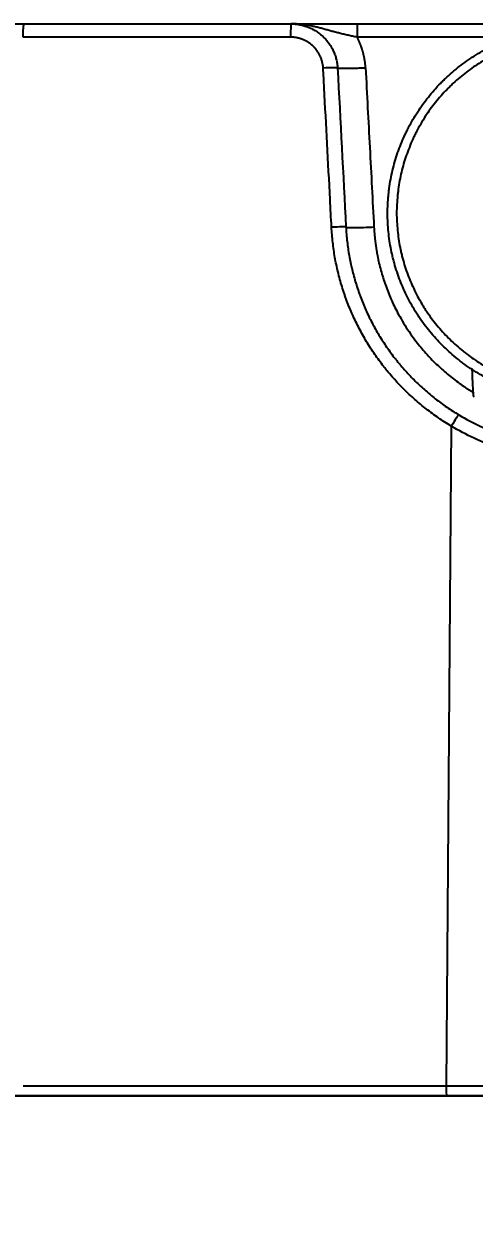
# Model space of a CAD drawing. Extents: x 8541 to 14664, y -60 to 2468.
# Drawn here: x 8843 to 8891.3, y 654.7 to 782.6 of the extents above; entities that cross this region are included whole.
import ezdxf

# ---------------------------------------------------------------- set-up
doc = ezdxf.new("R2010")
doc.units = 0
doc.header["$LTSCALE"] = 20
doc.header["$MEASUREMENT"] = 0
doc.layers.get('0').update_dxf_attribs({"linetype": 'CONTINUOUS'})
doc.layers.get('DEFPOINTS').update_dxf_attribs({"linetype": 'CONTINUOUS'})
doc.styles.get("Standard").update_dxf_attribs({"font": 'NanumGothic.ttf'})
doc.dimstyles.get("Standard").update_dxf_attribs({"dimtxt": 2.7, "dimasz": 2.5, "dimexe": 1.5, "dimexo": 1.5, "dimgap": 1.5, "dimtad": 1, "dimdec": 0, "dimlfac": 10, "dimzin": 0, "dimdsep": 46, "dimtxsty": 'Standard', "dimcen": 0, "dimclrt": 2, "dimadec": 0, "dimazin": 0, "dimtfac": 1, "dimtdec": 0, "dimtmove": 0, "dimatfit": 3, "dimfxl": 0, "dimtolj": 1, "dimtzin": 0, "dimarcsym": 0})

# ---------------------------------------------------------------- blocks, each defined once
blk = doc.blocks.new('*D64')
at = {"color": 3, "lineweight": -2, "ltscale": 10}
for p, q in [((8698, 667.12), (8698, 159.44)), ((8983, 208.78), (8983, 159.44)), ((8718, 164.44), (8963, 164.44))]:
    blk.add_line(p, q, dxfattribs=at)
at = {"color": 3, "ltscale": 10}
for points in [[(8718, 167.77), (8718, 161.11), (8698, 164.44)], [(8963, 167.77), (8963, 161.11), (8983, 164.44)]]:
    blk.add_solid(points, dxfattribs=at)
at = {"layer": 'DEFPOINTS', "color": 0, "ltscale": 10}
for p in [(8698, 668.62), (8983, 210.28), (8983, 164.44)]:
    blk.add_point(p, dxfattribs=at)
at = {"color": 2, "ltscale": 10, "insert": (8840.5, 188.05), "char_height": 25, "attachment_point": 5}
blk.add_mtext('\\A1;{\\fNanumGothic|b0|i0|c129|p50;285}', dxfattribs=at)
blk = doc.blocks.new('*D63')
at = {"color": 3, "linetype": 'ByBlock', "lineweight": -2}
for p, q in [((9382.59, 711.03), (9382.59, 34.59)), ((8678, 285.87), (8678, 34.59)), ((8698, 39.59), (9362.59, 39.59))]:
    blk.add_line(p, q, dxfattribs=at)
at = {"color": 3}
for points in [[(8698, 42.92), (8698, 36.25), (8678, 39.59)], [(9362.59, 42.92), (9362.59, 36.25), (9382.59, 39.59)]]:
    blk.add_solid(points, dxfattribs=at)
at = {"layer": 'DEFPOINTS', "color": 0}
for p in [(9382.59, 712.53), (8678, 287.37), (9382.59, 39.59)]:
    blk.add_point(p, dxfattribs=at)
at = {"color": 2, "insert": (9026.78, 63.16), "char_height": 25, "attachment_point": 5}
blk.add_mtext('\\A1;{\\fNanumGothic|b0|i0|c129|p50;705}', dxfattribs=at)

msp = doc.modelspace()

# ---------------------------------------------------------------- linework, layer by layer
at = {"color": 7, "linetype": 'Continuous'}
msp.add_line((8888.84, 739.46), (8888.3, 668.67), dxfattribs=at)
at = {"color": 7}
msp.add_line((8703.17, 667.62), (9366.55, 667.62), dxfattribs=at)
at = {"color": 7, "linetype": 'Continuous'}
for centre, major_axis, ratio, start_param, end_param in [((8871.66, 781.12), (0, -1.5), 0.035362, 3.141593, 4.662398), ((8875.15, 777.8), (-1.5, -0.08), 0.051545, 3.141593, 4.74148), ((8876.05, 760.72), (-1.5, -0.08), 0.0515, 3.141593, 4.74061), ((8888.87, 739.38), (-0.77, -1.29), 0.043464, 3.141593, 4.680222), ((8888.32, 668.62), (0, -1), 0.020899, 4.662432, 6.283185)]:
    msp.add_ellipse(centre, major_axis=major_axis, ratio=ratio, start_param=start_param, end_param=end_param, dxfattribs=at)
for points, knots in [([(8710.22, 782.62), (8710.22, 782.62), (8710.22, 782.62), (8710.22, 782.62), (8710.29, 782.62), (8710.6, 782.62), (8710.84, 782.62), (8711.34, 782.62), (8711.53, 782.62), (8711.95, 782.62), (8712.19, 782.62), (8712.98, 782.62), (8713.59, 782.62), (8714.7, 782.62), (8715.1, 782.62), (8715.97, 782.62), (8716.44, 782.62), (8717.2, 782.62), (8717.46, 782.62), (8717.81, 782.62), (8717.88, 782.62), (8718.02, 782.62), (8718.23, 782.62), (8719.03, 782.62), (8719.82, 782.62), (8721.2, 782.62), (8721.93, 782.62), (8723.52, 782.62), (8724.37, 782.62), (8726.21, 782.62), (8727.19, 782.62), (8728.78, 782.62), (8729.89, 782.62), (8731.07, 782.62), (8731.99, 782.62), (8732.46, 782.62), (8733.03, 782.62), (8733.27, 782.62), (8733.44, 782.62), (8733.52, 782.62), (8734.27, 782.62), (8734.95, 782.62), (8736.01, 782.62), (8736.37, 782.62), (8737.1, 782.62), (8737.48, 782.62), (8738.61, 782.62), (8739.4, 782.62), (8741.02, 782.62), (8741.86, 782.62), (8743.59, 782.62), (8744.47, 782.62), (8746.3, 782.62), (8747.24, 782.62), (8749.17, 782.62), (8750.16, 782.62), (8752.19, 782.62), (8753.23, 782.62), (8754.43, 782.62), (8754.57, 782.62), (8754.84, 782.62), (8754.97, 782.62), (8755.37, 782.62), (8756.18, 782.62), (8757, 782.62), (8758.65, 782.62), (8759.77, 782.62), (8762.03, 782.62), (8763.17, 782.62), (8765.49, 782.62), (8766.66, 782.62), (8769.04, 782.62), (8771.44, 782.62), (8775.11, 782.62), (8777.61, 782.62), (8780.13, 782.62), (8781.41, 782.62), (8782.85, 782.62), (8783.01, 782.62), (8783.33, 782.62), (8783.49, 782.62), (8783.98, 782.62), (8784.94, 782.62), (8785.91, 782.62), (8787.86, 782.62), (8789.16, 782.62), (8791.77, 782.62), (8793.08, 782.62), (8797.01, 782.62), (8799.66, 782.62), (8804.97, 782.62), (8807.64, 782.62), (8813, 782.62), (8815.7, 782.62), (8821.11, 782.62), (8823.83, 782.62), (8829.29, 782.62), (8832.03, 782.62), (8837.53, 782.62), (8840.29, 782.62), (8843.06, 782.62)], [0, 0, 0, 0, 0.000325, 0.000325, 0.062804, 0.062804, 0.125284, 0.125284, 0.156524, 0.156524, 0.187764, 0.187764, 0.250244, 0.250244, 0.281483, 0.281483, 0.312723, 0.312723, 0.328343, 0.328343, 0.332248, 0.332248, 0.336153, 0.343963, 0.375203, 0.375203, 0.406443, 0.406443, 0.437683, 0.437683, 0.468923, 0.468923, 0.484542, 0.500162, 0.500162, 0.507972, 0.511877, 0.51383, 0.51383, 0.515782, 0.515782, 0.531402, 0.531402, 0.539212, 0.539212, 0.547022, 0.547022, 0.562642, 0.562642, 0.578262, 0.578262, 0.593882, 0.593882, 0.609502, 0.609502, 0.625122, 0.625122, 0.640742, 0.640742, 0.642694, 0.642694, 0.644647, 0.644647, 0.648552, 0.656362, 0.656362, 0.671982, 0.671982, 0.687601, 0.687601, 0.703221, 0.703221, 0.718841, 0.734461, 0.750081, 0.750081, 0.765701, 0.765701, 0.767654, 0.767654, 0.769606, 0.769606, 0.773511, 0.781321, 0.781321, 0.796941, 0.796941, 0.812561, 0.812561, 0.843801, 0.843801, 0.875041, 0.875041, 0.90628, 0.90628, 0.93752, 0.93752, 0.96876, 0.96876, 1, 1, 1, 1]), ([(8842.95, 781.19), (8842.95, 781.29), (8842.95, 781.38), (8842.95, 781.57), (8842.95, 781.66), (8842.96, 781.83), (8842.96, 781.91), (8842.97, 782.07), (8842.98, 782.14), (8842.99, 782.27), (8842.99, 782.33), (8843.01, 782.43), (8843.01, 782.47), (8843.03, 782.54), (8843.03, 782.57), (8843.05, 782.61), (8843.05, 782.62), (8843.06, 782.62)], [0, 0, 0, 0, 0.125, 0.125, 0.25, 0.25, 0.375, 0.375, 0.5, 0.5, 0.625, 0.625, 0.75, 0.75, 0.875, 0.875, 1, 1, 1, 1]), ([(8843.06, 782.62), (8845.44, 782.62), (8847.82, 782.62), (8852.59, 782.62), (8854.97, 782.62), (8862.12, 782.62), (8866.89, 782.62), (8871.66, 782.62)], [0, 0, 0, 0, 0.25, 0.25, 0.5, 0.5, 1, 1, 1, 1]), ([(8871.66, 782.62), (8871.66, 782.62), (8871.66, 782.62), (8871.66, 782.62), (8871.66, 782.62), (8871.66, 782.62), (8871.66, 782.62), (8871.66, 782.62), (8871.66, 782.62), (8871.66, 782.62), (8871.66, 782.62), (8871.66, 782.62), (8871.67, 782.62), (8871.67, 782.62), (8871.68, 782.62), (8871.69, 782.62), (8871.71, 782.62), (8871.73, 782.62), (8871.77, 782.62), (8871.8, 782.62), (8871.89, 782.62), (8871.95, 782.62), (8872.13, 782.62), (8872.25, 782.62), (8872.49, 782.62), (8872.61, 782.62), (8872.86, 782.62), (8872.98, 782.62), (8873.24, 782.62), (8873.37, 782.62), (8873.64, 782.62), (8873.77, 782.62), (8873.98, 782.62), (8874.05, 782.62), (8874.19, 782.62), (8874.26, 782.62), (8874.47, 782.62), (8874.61, 782.62), (8874.91, 782.62), (8875.06, 782.62), (8875.36, 782.62), (8875.51, 782.62), (8875.83, 782.62), (8875.99, 782.62), (8876.23, 782.62), (8876.35, 782.62), (8876.48, 782.62), (8876.56, 782.62), (8876.61, 782.62), (8876.82, 782.62), (8876.99, 782.62), (8877.33, 782.62), (8877.5, 782.62), (8877.85, 782.62), (8878.03, 782.62), (8878.38, 782.62), (8878.56, 782.62), (8878.74, 782.62)], [0, 0, 0, 0, 0.000977, 0.000977, 0.001465, 0.001587, 0.001587, 0.001617, 0.001617, 0.001648, 0.001709, 0.001953, 0.001953, 0.003906, 0.003906, 0.007812, 0.007812, 0.015625, 0.015625, 0.03125, 0.03125, 0.0625, 0.0625, 0.125, 0.125, 0.1875, 0.1875, 0.25, 0.25, 0.3125, 0.3125, 0.375, 0.375, 0.40625, 0.40625, 0.4375, 0.4375, 0.5, 0.5, 0.5625, 0.5625, 0.625, 0.625, 0.6875, 0.6875, 0.71875, 0.734375, 0.734375, 0.75, 0.75, 0.8125, 0.8125, 0.875, 0.875, 0.9375, 0.9375, 1, 1, 1, 1]), ([(8878.73, 781.19), (8878.57, 781.22), (8878.41, 781.25), (8878.17, 781.3), (8878.1, 781.32), (8877.94, 781.35), (8877.86, 781.37), (8877.63, 781.42), (8877.47, 781.46), (8877.24, 781.51), (8877.16, 781.53), (8877.01, 781.57), (8876.93, 781.59), (8876.78, 781.63), (8876.71, 781.64), (8876.56, 781.68), (8876.48, 781.7), (8876.26, 781.76), (8876.11, 781.8), (8875.89, 781.86), (8875.82, 781.88), (8875.68, 781.92), (8875.6, 781.94), (8875.39, 782), (8875.24, 782.04), (8874.96, 782.12), (8874.81, 782.16), (8874.6, 782.21), (8874.53, 782.23), (8874.38, 782.26), (8874.31, 782.28), (8874.1, 782.33), (8873.95, 782.36), (8873.74, 782.4), (8873.67, 782.41), (8873.52, 782.44), (8873.45, 782.45), (8873.24, 782.49), (8873.09, 782.51), (8872.81, 782.55), (8872.66, 782.56), (8872.38, 782.59), (8872.23, 782.6), (8872.02, 782.61), (8871.94, 782.61), (8871.84, 782.61), (8871.8, 782.62), (8871.75, 782.62), (8871.73, 782.62), (8871.7, 782.62), (8871.69, 782.62), (8871.68, 782.62), (8871.67, 782.62), (8871.67, 782.62), (8871.67, 782.62), (8871.67, 782.62), (8871.67, 782.62), (8871.67, 782.62), (8871.66, 782.62), (8871.66, 782.62), (8871.66, 782.62), (8871.66, 782.62), (8871.66, 782.62)], [0, 0, 0, 0, 0.0625, 0.0625, 0.09375, 0.09375, 0.125, 0.125, 0.1875, 0.1875, 0.21875, 0.21875, 0.25, 0.25, 0.28125, 0.28125, 0.3125, 0.3125, 0.375, 0.375, 0.40625, 0.40625, 0.4375, 0.4375, 0.5, 0.5, 0.5625, 0.5625, 0.59375, 0.59375, 0.625, 0.625, 0.6875, 0.6875, 0.71875, 0.71875, 0.75, 0.75, 0.8125, 0.8125, 0.875, 0.875, 0.9375, 0.9375, 0.96875, 0.96875, 0.984375, 0.984375, 0.992188, 0.992188, 0.996094, 0.996094, 0.998047, 0.998047, 0.998169, 0.998169, 0.998291, 0.998291, 0.998535, 0.999023, 0.999023, 1, 1, 1, 1]), ([(8871.66, 782.62), (8871.82, 782.62), (8871.98, 782.61), (8872.29, 782.58), (8872.6, 782.53), (8872.91, 782.46), (8873.14, 782.39), (8873.21, 782.37), (8873.32, 782.33), (8873.36, 782.32), (8873.44, 782.29), (8873.47, 782.28), (8873.66, 782.2), (8873.95, 782.07), (8874.22, 781.91), (8874.48, 781.74), (8874.61, 781.65), (8874.77, 781.53), (8874.8, 781.51), (8874.86, 781.45), (8874.95, 781.38), (8875.04, 781.3), (8875.21, 781.14), (8875.43, 780.91), (8875.63, 780.66), (8875.77, 780.47), (8875.81, 780.4), (8875.87, 780.3), (8875.9, 780.27), (8875.94, 780.2), (8875.96, 780.17), (8876.06, 780), (8876.2, 779.72), (8876.32, 779.42), (8876.43, 779.13), (8876.47, 778.98), (8876.53, 778.74), (8876.55, 778.67), (8876.58, 778.51), (8876.59, 778.43), (8876.63, 778.2), (8876.64, 778.04), (8876.65, 777.88)], [0, 0, 0, 0, 0.0625, 0.0625, 0.125, 0.1875, 0.1875, 0.21875, 0.21875, 0.234375, 0.234375, 0.25, 0.25, 0.3125, 0.375, 0.375, 0.4375, 0.4375, 0.453125, 0.453125, 0.46875, 0.5, 0.5, 0.5625, 0.625, 0.625, 0.65625, 0.65625, 0.671875, 0.671875, 0.6875, 0.6875, 0.75, 0.8125, 0.8125, 0.875, 0.875, 0.90625, 0.90625, 0.9375, 0.9375, 1, 1, 1, 1]), ([(8878.74, 782.62), (8878.74, 782.62), (8878.74, 782.61), (8878.74, 782.57), (8878.74, 782.55), (8878.74, 782.47), (8878.74, 782.43), (8878.74, 782.33), (8878.74, 782.27), (8878.74, 782.14), (8878.74, 782.07), (8878.74, 781.91), (8878.74, 781.83), (8878.74, 781.66), (8878.74, 781.57), (8878.74, 781.38), (8878.74, 781.29), (8878.74, 781.19)], [0, 0, 0, 0, 0.125, 0.125, 0.25, 0.25, 0.375, 0.375, 0.5, 0.5, 0.625, 0.625, 0.75, 0.75, 0.875, 0.875, 1, 1, 1, 1]), ([(8895.49, 743.37), (8894.86, 743.58), (8894.26, 743.83), (8893.07, 744.37), (8892.49, 744.67), (8891.37, 745.33), (8890.82, 745.69), (8890.15, 746.17), (8889.96, 746.31), (8889.76, 746.47), (8889.63, 746.57), (8889.57, 746.62), (8889.24, 746.88), (8888.99, 747.09), (8888.26, 747.74), (8887.79, 748.2), (8886.91, 749.15), (8886.49, 749.65), (8885.89, 750.43), (8885.7, 750.69), (8885.42, 751.1), (8885.33, 751.23), (8885.15, 751.51), (8885.06, 751.65), (8884.63, 752.35), (8884.32, 752.93), (8883.75, 754.1), (8883.49, 754.7), (8883.04, 755.92), (8882.84, 756.54), (8882.63, 757.33), (8882.59, 757.49), (8882.53, 757.73), (8882.51, 757.81), (8882.48, 757.97), (8882.39, 758.38), (8882.31, 758.78), (8882.16, 759.75), (8882.02, 761.04), (8882, 762.35), (8882.03, 763.33), (8882.05, 763.65), (8882.1, 764.15), (8882.11, 764.31), (8882.14, 764.56), (8882.15, 764.64), (8882.17, 764.8), (8882.18, 764.88), (8882.28, 765.62), (8882.4, 766.26), (8882.7, 767.53), (8882.88, 768.15), (8883.3, 769.39), (8883.55, 769.99), (8883.85, 770.67), (8883.89, 770.74), (8883.96, 770.89), (8883.99, 770.97), (8884.1, 771.19), (8884.33, 771.63), (8884.56, 772.06), (8885.06, 772.91), (8885.77, 774), (8886.58, 775.02), (8887.23, 775.76), (8887.45, 776), (8887.74, 776.29), (8887.8, 776.35), (8887.92, 776.47), (8887.98, 776.53), (8888.15, 776.7), (8888.27, 776.81), (8888.87, 777.37), (8889.37, 777.79), (8890.41, 778.58), (8890.95, 778.95), (8892.06, 779.64), (8892.63, 779.96), (8893.3, 780.28), (8893.37, 780.32), (8893.52, 780.39), (8893.75, 780.49), (8893.97, 780.59), (8894.43, 780.79), (8894.73, 780.91), (8895.65, 781.25), (8896.27, 781.45), (8897.53, 781.78), (8898.17, 781.92), (8899.14, 782.07), (8899.47, 782.12), (8899.96, 782.17), (8900.12, 782.19), (8900.45, 782.22), (8900.62, 782.23), (8901.11, 782.26), (8901.44, 782.27), (8901.94, 782.28), (8902.1, 782.28), (8902.43, 782.27), (8902.6, 782.27), (8903.42, 782.24), (8904.07, 782.18), (8905.36, 782), (8906, 781.88), (8907.27, 781.58), (8907.9, 781.4), (8908.53, 781.18)], [0, 0, 0, 0, 0.03125, 0.03125, 0.0625, 0.0625, 0.09375, 0.09375, 0.101563, 0.105469, 0.105469, 0.109375, 0.109375, 0.125, 0.125, 0.15625, 0.15625, 0.1875, 0.1875, 0.203125, 0.203125, 0.210938, 0.210938, 0.21875, 0.21875, 0.25, 0.25, 0.28125, 0.28125, 0.3125, 0.3125, 0.320313, 0.320313, 0.324219, 0.324219, 0.328125, 0.34375, 0.34375, 0.375, 0.40625, 0.40625, 0.421875, 0.421875, 0.429688, 0.429688, 0.433594, 0.433594, 0.4375, 0.4375, 0.46875, 0.46875, 0.5, 0.5, 0.53125, 0.53125, 0.535156, 0.535156, 0.539063, 0.539063, 0.546875, 0.5625, 0.5625, 0.59375, 0.625, 0.625, 0.640625, 0.640625, 0.644531, 0.644531, 0.648438, 0.648438, 0.65625, 0.65625, 0.6875, 0.6875, 0.71875, 0.71875, 0.75, 0.75, 0.753906, 0.753906, 0.757813, 0.765625, 0.765625, 0.78125, 0.78125, 0.8125, 0.8125, 0.84375, 0.84375, 0.859375, 0.859375, 0.867188, 0.867188, 0.875, 0.875, 0.890625, 0.890625, 0.898437, 0.898437, 0.90625, 0.90625, 0.9375, 0.9375, 0.96875, 0.96875, 1, 1, 1, 1]), ([(8871.6, 781.19), (8866.82, 781.19), (8862.04, 781.19), (8854.88, 781.19), (8852.49, 781.19), (8847.72, 781.19), (8845.33, 781.19), (8842.95, 781.19)], [0, 0, 0, 0, 0.5, 0.5, 0.75, 0.75, 1, 1, 1, 1]), ([(8875.11, 777.87), (8875.1, 777.99), (8875.09, 778.1), (8875.06, 778.32), (8875.01, 778.53), (8874.95, 778.74), (8874.89, 778.9), (8874.88, 778.95), (8874.84, 779.03), (8874.83, 779.06), (8874.81, 779.11), (8874.75, 779.23), (8874.64, 779.45), (8874.46, 779.73), (8874.32, 779.91), (8874.23, 780.01), (8874.21, 780.03), (8874.17, 780.07), (8874.12, 780.13), (8874.06, 780.19), (8873.94, 780.31), (8873.77, 780.45), (8873.59, 780.58), (8873.45, 780.67), (8873.4, 780.7), (8873.33, 780.74), (8873.31, 780.75), (8873.26, 780.78), (8873.13, 780.84), (8872.91, 780.95), (8872.59, 781.05), (8872.38, 781.11), (8872.22, 781.14), (8872.16, 781.15), (8872.05, 781.16), (8871.99, 781.17), (8871.83, 781.19), (8871.72, 781.19), (8871.6, 781.19)], [0, 0, 0, 0, 0.0625, 0.0625, 0.125, 0.1875, 0.1875, 0.21875, 0.21875, 0.234375, 0.234375, 0.25, 0.3125, 0.375, 0.4375, 0.4375, 0.453125, 0.453125, 0.46875, 0.5, 0.5, 0.5625, 0.625, 0.625, 0.65625, 0.65625, 0.671875, 0.671875, 0.6875, 0.75, 0.8125, 0.875, 0.875, 0.90625, 0.90625, 0.9375, 0.9375, 1, 1, 1, 1]), ([(8879.65, 777.88), (8879.65, 777.89), (8879.65, 777.92), (8879.65, 777.97), (8879.64, 778.01), (8879.64, 778.06), (8879.64, 778.1), (8879.63, 778.14), (8879.63, 778.18), (8879.63, 778.23), (8879.62, 778.27), (8879.62, 778.31), (8879.61, 778.35), (8879.61, 778.4), (8879.6, 778.44), (8879.6, 778.48), (8879.59, 778.52), (8879.59, 778.56), (8879.58, 778.6), (8879.57, 778.65), (8879.57, 778.69), (8879.56, 778.73), (8879.55, 778.77), (8879.55, 778.81), (8879.54, 778.85), (8879.53, 778.89), (8879.53, 778.93), (8879.52, 778.97), (8879.51, 779.01), (8879.5, 779.05), (8879.5, 779.09), (8879.49, 779.12), (8879.48, 779.16), (8879.47, 779.2), (8879.46, 779.24), (8879.45, 779.28), (8879.44, 779.32), (8879.44, 779.35), (8879.43, 779.39), (8879.42, 779.43), (8879.41, 779.47), (8879.4, 779.5), (8879.39, 779.54), (8879.38, 779.58), (8879.37, 779.61), (8879.36, 779.65), (8879.35, 779.68), (8879.34, 779.72), (8879.33, 779.76), (8879.31, 779.79), (8879.3, 779.83), (8879.29, 779.86), (8879.28, 779.9), (8879.27, 779.93), (8879.26, 779.97), (8879.25, 780), (8879.24, 780.03), (8879.22, 780.07), (8879.21, 780.1), (8879.2, 780.14), (8879.19, 780.17), (8879.18, 780.2), (8879.17, 780.23), (8879.15, 780.27), (8879.14, 780.3), (8879.13, 780.33), (8879.12, 780.36), (8879.11, 780.39), (8879.1, 780.41), (8879.09, 780.43), (8879.08, 780.45), (8879.07, 780.48), (8879.05, 780.52), (8879.04, 780.56), (8879.02, 780.6), (8879, 780.65), (8878.98, 780.7), (8878.95, 780.76), (8878.92, 780.82), (8878.89, 780.88), (8878.86, 780.96), (8878.82, 781.03), (8878.78, 781.11), (8878.75, 781.17), (8878.73, 781.19)], [0, 0, 0, 0, 0.012706, 0.025369, 0.037989, 0.050565, 0.063098, 0.075587, 0.088033, 0.100436, 0.112796, 0.125113, 0.137387, 0.149618, 0.161805, 0.17395, 0.186052, 0.198111, 0.210128, 0.222101, 0.234032, 0.24592, 0.257765, 0.269567, 0.281327, 0.293044, 0.304718, 0.316349, 0.327938, 0.339485, 0.350988, 0.362449, 0.373867, 0.385243, 0.396576, 0.407866, 0.419114, 0.430319, 0.441482, 0.452601, 0.463679, 0.474713, 0.485705, 0.496654, 0.507561, 0.518425, 0.529246, 0.540025, 0.550761, 0.561454, 0.572105, 0.582712, 0.593277, 0.6038, 0.61428, 0.624717, 0.635111, 0.645462, 0.655771, 0.666037, 0.67626, 0.68644, 0.696578, 0.706673, 0.716725, 0.726734, 0.7367, 0.746623, 0.75094, 0.756792, 0.764181, 0.773106, 0.783567, 0.795565, 0.809098, 0.824168, 0.840774, 0.858915, 0.878592, 0.899804, 0.922552, 0.946834, 0.97265, 1, 1, 1, 1]), ([(8908.19, 780.29), (8907.59, 780.49), (8907, 780.67), (8905.79, 780.95), (8905.18, 781.07), (8903.95, 781.24), (8903.33, 781.29), (8902.55, 781.32), (8902.4, 781.32), (8902.08, 781.33), (8901.92, 781.33), (8901.45, 781.32), (8901.14, 781.31), (8900.67, 781.28), (8900.51, 781.27), (8900.2, 781.24), (8900.05, 781.23), (8899.58, 781.18), (8899.27, 781.13), (8898.35, 780.98), (8897.74, 780.85), (8896.54, 780.54), (8895.95, 780.35), (8895.08, 780.03), (8894.79, 779.91), (8894.36, 779.73), (8894.14, 779.63), (8893.93, 779.53), (8893.79, 779.47), (8893.72, 779.43), (8893.08, 779.12), (8892.54, 778.82), (8891.48, 778.17), (8890.97, 777.82), (8889.99, 777.07), (8889.51, 776.67), (8888.94, 776.14), (8888.82, 776.03), (8888.66, 775.86), (8888.6, 775.81), (8888.49, 775.7), (8888.21, 775.42), (8887.95, 775.13), (8887.33, 774.43), (8886.56, 773.47), (8885.88, 772.43), (8885.41, 771.62), (8885.26, 771.35), (8885.05, 770.93), (8884.98, 770.79), (8884.87, 770.58), (8884.84, 770.51), (8884.77, 770.37), (8884.74, 770.3), (8884.45, 769.66), (8884.22, 769.08), (8883.81, 767.91), (8883.64, 767.31), (8883.35, 766.11), (8883.24, 765.5), (8883.15, 764.8), (8883.14, 764.72), (8883.12, 764.57), (8883.11, 764.49), (8883.08, 764.26), (8883.07, 764.1), (8883.03, 763.63), (8883.01, 763.32), (8882.97, 762.39), (8882.99, 761.15), (8883.13, 759.92), (8883.27, 759), (8883.33, 758.7), (8883.41, 758.31), (8883.43, 758.24), (8883.46, 758.09), (8883.48, 758.01), (8883.54, 757.78), (8883.57, 757.63), (8883.77, 756.87), (8883.96, 756.28), (8884.39, 755.12), (8884.64, 754.56), (8885.18, 753.44), (8885.48, 752.9), (8885.89, 752.23), (8885.97, 752.1), (8886.14, 751.84), (8886.4, 751.45), (8886.68, 751.07), (8887.24, 750.33), (8887.64, 749.85), (8888.48, 748.95), (8888.92, 748.52), (8889.62, 747.9), (8889.86, 747.7), (8890.17, 747.45), (8890.23, 747.4), (8890.35, 747.31), (8890.54, 747.16), (8890.73, 747.02), (8891.36, 746.57), (8891.88, 746.23), (8892.95, 745.6), (8893.5, 745.32), (8894.62, 744.8), (8895.2, 744.57), (8895.8, 744.36)], [0, 0, 0, 0, 0.03125, 0.03125, 0.0625, 0.0625, 0.09375, 0.09375, 0.101562, 0.101562, 0.109375, 0.109375, 0.125, 0.125, 0.132812, 0.132812, 0.140625, 0.140625, 0.15625, 0.15625, 0.1875, 0.1875, 0.21875, 0.21875, 0.234375, 0.234375, 0.242187, 0.246094, 0.246094, 0.25, 0.25, 0.28125, 0.28125, 0.3125, 0.3125, 0.34375, 0.34375, 0.351562, 0.351562, 0.355469, 0.355469, 0.359375, 0.375, 0.375, 0.40625, 0.4375, 0.4375, 0.453125, 0.453125, 0.460937, 0.460937, 0.464844, 0.464844, 0.46875, 0.46875, 0.5, 0.5, 0.53125, 0.53125, 0.5625, 0.5625, 0.566406, 0.566406, 0.570312, 0.570312, 0.578125, 0.578125, 0.59375, 0.59375, 0.625, 0.65625, 0.65625, 0.671875, 0.671875, 0.675781, 0.675781, 0.679688, 0.679688, 0.6875, 0.6875, 0.71875, 0.71875, 0.75, 0.75, 0.78125, 0.78125, 0.789063, 0.789063, 0.796875, 0.8125, 0.8125, 0.84375, 0.84375, 0.875, 0.875, 0.890625, 0.890625, 0.894531, 0.894531, 0.898438, 0.90625, 0.90625, 0.9375, 0.9375, 0.96875, 0.96875, 1, 1, 1, 1]), ([(8876, 760.79), (8875.95, 761.79), (8875.9, 762.78), (8875.64, 767.77), (8875.43, 771.76), (8875.18, 776.46), (8875.14, 777.17), (8875.11, 777.87)], [0, 0, 0, 0, 0.175122, 0.175122, 0.875608, 0.875608, 1, 1, 1, 1]), ([(8879.65, 777.88), (8879.45, 777.87), (8879.26, 777.86), (8878.87, 777.84), (8878.69, 777.84), (8878.32, 777.83), (8878.15, 777.82), (8877.82, 777.82), (8877.67, 777.81), (8877.39, 777.81), (8877.27, 777.82), (8877.05, 777.82), (8876.96, 777.83), (8876.81, 777.84), (8876.75, 777.84), (8876.67, 777.86), (8876.65, 777.87), (8876.65, 777.88)], [0, 0, 0, 0, 0.125, 0.125, 0.25, 0.25, 0.375, 0.375, 0.5, 0.5, 0.625, 0.625, 0.75, 0.75, 0.875, 0.875, 1, 1, 1, 1]), ([(8879.65, 777.88), (8879.8, 775.04), (8880.1, 769.34), (8880.4, 763.65), (8880.55, 760.8)], [0, 0, 0, 0, 0.498903, 1, 1, 1, 1]), ([(8888.84, 739.46), (8888.37, 739.74), (8887.92, 740.03), (8887.03, 740.64), (8886.16, 741.28), (8884.92, 742.31), (8883.74, 743.41), (8883, 744.2), (8882.46, 744.81), (8882.28, 745.01), (8882.06, 745.27), (8882.02, 745.33), (8881.93, 745.43), (8881.81, 745.59), (8881.68, 745.75), (8881.26, 746.28), (8880.62, 747.15), (8879.75, 748.51), (8878.96, 749.91), (8878.49, 750.88), (8878.05, 751.87), (8877.84, 752.37), (8877.63, 752.94), (8877.6, 753.01), (8877.56, 753.14), (8877.49, 753.33), (8877.33, 753.78), (8877.21, 754.16), (8876.97, 754.94), (8876.68, 755.98), (8876.35, 757.56), (8876.2, 758.63), (8876.08, 759.71), (8876.03, 760.25), (8876, 760.79)], [0, 0, 0, 0, 0.0625, 0.0625, 0.125, 0.1875, 0.25, 0.3125, 0.3125, 0.34375, 0.34375, 0.351563, 0.351563, 0.359375, 0.375, 0.375, 0.4375, 0.5, 0.5625, 0.625, 0.625, 0.6875, 0.6875, 0.695312, 0.695312, 0.703125, 0.71875, 0.75, 0.75, 0.8125, 0.875, 0.9375, 0.9375, 1, 1, 1, 1]), ([(8877.55, 760.79), (8877.57, 760.28), (8877.62, 759.77), (8877.73, 758.76), (8877.88, 757.75), (8878.19, 756.26), (8878.46, 755.28), (8878.68, 754.54), (8878.8, 754.18), (8878.95, 753.76), (8879.01, 753.58), (8879.06, 753.45), (8879.08, 753.39), (8879.28, 752.85), (8879.47, 752.38), (8879.89, 751.45), (8880.33, 750.54), (8881.07, 749.21), (8881.9, 747.93), (8882.5, 747.11), (8882.89, 746.61), (8882.97, 746.51), (8883.13, 746.31), (8883.22, 746.21), (8883.46, 745.91), (8883.63, 745.72), (8884.14, 745.14), (8884.84, 744.4), (8885.94, 743.36), (8887.11, 742.39), (8887.93, 741.79), (8888.77, 741.21), (8889.2, 740.93), (8889.65, 740.67)], [0, 0, 0, 0, 0.0625, 0.0625, 0.125, 0.1875, 0.25, 0.25, 0.28125, 0.296875, 0.304687, 0.304687, 0.3125, 0.3125, 0.375, 0.375, 0.4375, 0.5, 0.5625, 0.625, 0.625, 0.640625, 0.640625, 0.65625, 0.65625, 0.6875, 0.6875, 0.75, 0.8125, 0.875, 0.9375, 0.9375, 1, 1, 1, 1]), ([(8880.55, 760.8), (8880.55, 760.77), (8880.55, 760.72), (8880.56, 760.65), (8880.56, 760.58), (8880.56, 760.51), (8880.57, 760.43), (8880.58, 760.36), (8880.58, 760.29), (8880.59, 760.22), (8880.59, 760.15), (8880.6, 760.07), (8880.61, 760), (8880.61, 759.93), (8880.62, 759.86), (8880.63, 759.79), (8880.63, 759.72), (8880.64, 759.64), (8880.65, 759.57), (8880.66, 759.5), (8880.66, 759.43), (8880.67, 759.36), (8880.68, 759.29), (8880.69, 759.22), (8880.7, 759.15), (8880.71, 759.08), (8880.72, 759.01), (8880.73, 758.94), (8880.74, 758.87), (8880.75, 758.79), (8880.76, 758.72), (8880.77, 758.65), (8880.78, 758.58), (8880.79, 758.51), (8880.8, 758.44), (8880.81, 758.37), (8880.82, 758.3), (8880.83, 758.23), (8880.85, 758.17), (8880.86, 758.1), (8880.87, 758.03), (8880.88, 757.96), (8880.9, 757.89), (8880.91, 757.82), (8880.92, 757.75), (8880.94, 757.68), (8880.95, 757.61), (8881.01, 757.3), (8881.13, 756.75), (8881.34, 755.96), (8881.58, 755.19), (8881.84, 754.42), (8882.13, 753.66), (8882.45, 752.91), (8882.8, 752.17), (8883.22, 751.37), (8883.72, 750.5), (8884.3, 749.59), (8884.88, 748.78), (8885.44, 748.07), (8885.97, 747.45), (8886.51, 746.84), (8887.08, 746.26), (8887.68, 745.7), (8888.29, 745.16), (8888.92, 744.65), (8889.39, 744.29), (8889.69, 744.07), (8889.81, 743.99), (8889.93, 743.91), (8890.04, 743.82), (8890.16, 743.74), (8890.28, 743.66), (8890.4, 743.58), (8890.52, 743.5), (8890.64, 743.43), (8890.76, 743.35), (8890.89, 743.27), (8890.97, 743.22), (8891.01, 743.2)], [0, 0, 0, 0, 0.003412, 0.006821, 0.010227, 0.01363, 0.01703, 0.020427, 0.023821, 0.027212, 0.030601, 0.033986, 0.037369, 0.040748, 0.044125, 0.0475, 0.050871, 0.05424, 0.057607, 0.06097, 0.064332, 0.06769, 0.071047, 0.0744, 0.077752, 0.0811, 0.084447, 0.087791, 0.091133, 0.094473, 0.09781, 0.101145, 0.104478, 0.107809, 0.111138, 0.114465, 0.11779, 0.121112, 0.124433, 0.127752, 0.131069, 0.134384, 0.137697, 0.141009, 0.144318, 0.147626, 0.150933, 0.154237, 0.192347, 0.230438, 0.268563, 0.306777, 0.345068, 0.383323, 0.421594, 0.459933, 0.510938, 0.561875, 0.612871, 0.651116, 0.689316, 0.727523, 0.765792, 0.804097, 0.842347, 0.880594, 0.91889, 0.925666, 0.932438, 0.939206, 0.945971, 0.952733, 0.959492, 0.966248, 0.973002, 0.979754, 0.986504, 0.993252, 1, 1, 1, 1]), ([(8891.2, 743.08), (8891.18, 743.39), (8891.16, 743.71), (8891.13, 744.33), (8891.12, 744.64), (8891.1, 745.17), (8891.09, 745.39), (8891.08, 745.6)], [0, 0, 0, 0, 0.370679, 0.370679, 0.741359, 0.741359, 1, 1, 1, 1]), ([(8891.01, 743.2), (8891.03, 743.18), (8891.07, 743.16), (8891.13, 743.12), (8891.18, 743.1), (8891.2, 743.08)], [0, 0, 0, 0, 0.33335, 0.666682, 1, 1, 1, 1]), ([(8891.29, 742.55), (8891.27, 742.59), (8891.26, 742.63), (8891.24, 742.72), (8891.23, 742.77), (8891.21, 742.9), (8891.2, 742.99), (8891.2, 743.08)], [0, 0, 0, 0, 0.25, 0.25, 0.5, 0.5, 1, 1, 1, 1]), ([(8842.95, 668.67), (8844.83, 668.67), (8846.72, 668.67), (8850.5, 668.67), (8854.27, 668.67), (8858.05, 668.67), (8861.83, 668.67), (8863.72, 668.67), (8867.5, 668.67), (8869.39, 668.67), (8873.17, 668.67), (8875.06, 668.67), (8880.73, 668.67), (8884.52, 668.67), (8888.3, 668.67)], [0, 0, 0, 0, 0.125, 0.125, 0.25, 0.375, 0.375, 0.5, 0.5, 0.625, 0.625, 0.75, 0.75, 1, 1, 1, 1]), ([(8888.3, 668.67), (8894.24, 668.67), (8900.19, 668.67), (8912.08, 668.67), (8918.02, 668.67), (8926.94, 668.67), (8929.91, 668.67), (8935.85, 668.67), (8938.83, 668.67), (8947.74, 668.67), (8953.69, 668.67), (8965.58, 668.67), (8974.5, 668.67), (8983.42, 668.67), (8989.36, 668.67), (8992.33, 668.67), (9001.25, 668.67), (9007.2, 668.67), (9016.11, 668.67), (9019.09, 668.67), (9025.03, 668.67), (9028.01, 668.67), (9030.98, 668.67)], [0, 0, 0, 0, 0.125, 0.125, 0.25, 0.25, 0.3125, 0.3125, 0.375, 0.375, 0.5, 0.5, 0.625, 0.6875, 0.6875, 0.75, 0.75, 0.875, 0.875, 0.9375, 0.9375, 1, 1, 1, 1]), ([(8888.32, 667.62), (8884.54, 667.62), (8880.76, 667.62), (8875.1, 667.62), (8873.21, 667.62), (8869.43, 667.62), (8867.54, 667.62), (8863.77, 667.62), (8861.88, 667.62), (8858.11, 667.62), (8854.33, 667.62), (8850.56, 667.62), (8846.79, 667.62), (8844.91, 667.62), (8843.02, 667.62)], [0, 0, 0, 0, 0.25, 0.25, 0.375, 0.375, 0.5, 0.5, 0.625, 0.625, 0.75, 0.875, 0.875, 1, 1, 1, 1]), ([(9042.94, 667.62), (9040.86, 667.62), (9038.77, 667.62), (9034.61, 667.62), (9032.53, 667.62), (9026.29, 667.62), (9022.13, 667.62), (9013.8, 667.62), (9009.64, 667.62), (9001.32, 667.62), (8997.15, 667.62), (8988.83, 667.62), (8980.5, 667.62), (8972.18, 667.62), (8959.69, 667.62), (8951.37, 667.62), (8938.88, 667.62), (8934.72, 667.62), (8926.4, 667.62), (8922.23, 667.62), (8913.91, 667.62), (8909.75, 667.62), (8901.43, 667.62), (8897.26, 667.62), (8891.02, 667.62), (8888.94, 667.62), (8884.78, 667.62), (8882.7, 667.62), (8876.46, 667.62), (8872.3, 667.62), (8863.99, 667.62), (8859.83, 667.62), (8851.52, 667.62), (8847.36, 667.62), (8843.21, 667.62)], [0, 0, 0, 0, 0.03125, 0.03125, 0.0625, 0.0625, 0.125, 0.125, 0.1875, 0.1875, 0.25, 0.25, 0.3125, 0.375, 0.375, 0.5, 0.5, 0.5625, 0.5625, 0.625, 0.625, 0.6875, 0.6875, 0.75, 0.75, 0.78125, 0.78125, 0.8125, 0.8125, 0.875, 0.875, 0.9375, 0.9375, 1, 1, 1, 1]), ([(9030.97, 667.62), (9028, 667.62), (9025.03, 667.62), (9019.08, 667.62), (9016.11, 667.62), (9007.2, 667.62), (9001.25, 667.62), (8992.34, 667.62), (8989.36, 667.62), (8983.42, 667.62), (8974.5, 667.62), (8965.59, 667.62), (8953.7, 667.62), (8947.75, 667.62), (8938.84, 667.62), (8935.87, 667.62), (8929.92, 667.62), (8926.95, 667.62), (8918.04, 667.62), (8912.09, 667.62), (8900.21, 667.62), (8894.26, 667.62), (8888.32, 667.62)], [0, 0, 0, 0, 0.0625, 0.0625, 0.125, 0.125, 0.25, 0.25, 0.3125, 0.3125, 0.375, 0.5, 0.5, 0.625, 0.625, 0.6875, 0.6875, 0.75, 0.75, 0.875, 0.875, 1, 1, 1, 1])]:
    msp.add_open_spline(points, degree=3, knots=knots, dxfattribs=at)
for points in [[(8878.74, 782.62), (8884.49, 782.62), (8890.24, 782.62), (8895.99, 782.62)], [(8895.99, 781.2), (8890.24, 781.19), (8884.49, 781.19), (8878.74, 781.19)], [(8876.65, 777.88), (8876.95, 772.18), (8877.25, 766.49), (8877.55, 760.79)], [(8880.55, 760.8), (8880.19, 760.78), (8879.43, 760.74), (8878.37, 760.72), (8877.68, 760.74), (8877.55, 760.78), (8877.55, 760.79)], [(8889.65, 740.67), (8890.39, 740.22), (8891.93, 739.4), (8893.54, 738.75), (8894.36, 738.47)], [(8893.84, 737.12), (8892.97, 737.43), (8891.26, 738.12), (8889.63, 738.98), (8888.84, 739.46)], [(8843.21, 667.62), (8841.38, 667.62), (8839.55, 667.62), (8837.72, 667.62)]]:
    msp.add_open_spline(points, degree=3, dxfattribs=at)

# ---------------------------------------------------------------- dimensions: what is measured, and where the dimension line sits
dim = msp.add_linear_dim(base=(9382.59, 39.59), p1=(8678, 287.37), p2=(9382.59, 712.53), text='{\\fNanumGothic|b0|i0|c129|p50;<>}', dimstyle='Standard', override={"dimtxt": 25, "dimasz": 20, "dimexe": 5, "dimgap": 10, "dimlfac": 1, "dimzin": 12, "dimclrd": 3, "dimclre": 3, "dimazin": 2, "dimarcsym": 1})
dim.commit()
dim.dimension.update_dxf_attribs({"geometry": '*D63', "text_midpoint": (9026.78, 39.59), "dimtype": 160})
at = {"color": 7, "ltscale": 10}
dim = msp.add_linear_dim(base=(8983, 164.44), p1=(8698, 668.62), p2=(8983, 210.28), text='{\\fNanumGothic|b0|i0|c129|p50;<>}', dimstyle='Standard', override={"dimtxt": 25, "dimasz": 20, "dimexe": 5, "dimgap": 10, "dimlfac": 1, "dimclrd": 3, "dimclre": 3}, dxfattribs=at)
dim.commit()
dim.dimension.update_dxf_attribs({"geometry": '*D64', "text_midpoint": (8840.5, 188.05)})

doc.saveas('drawing.dxf')
